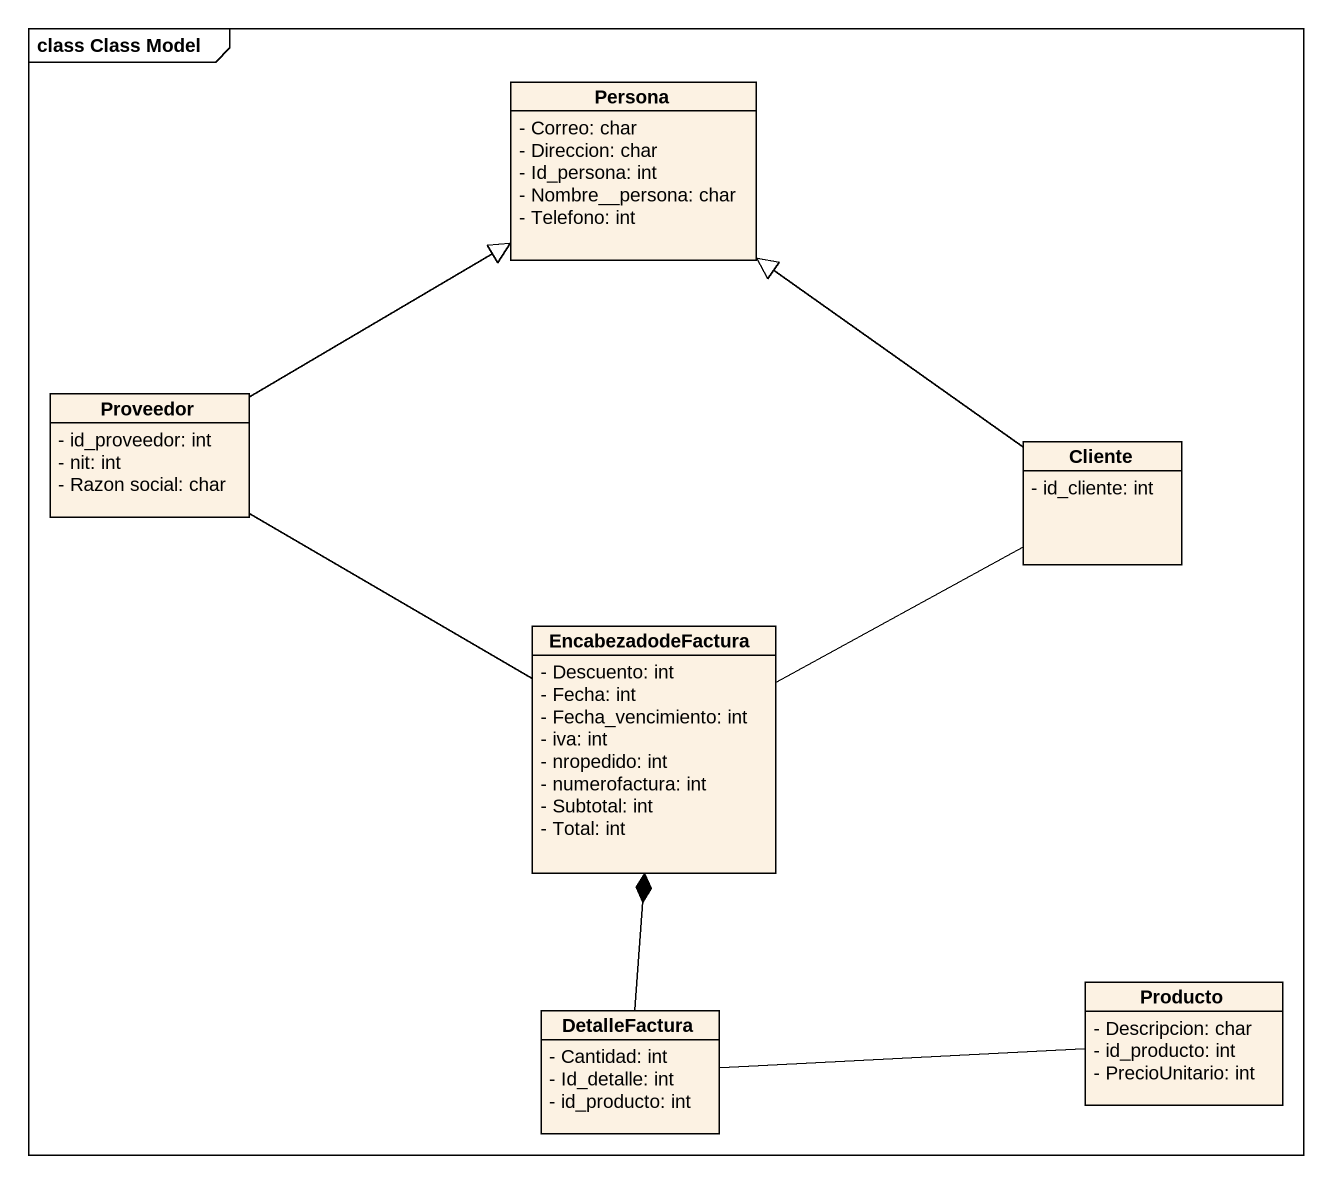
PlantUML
@startuml
mainframe class Class Model
hide circle
hide empty members
skinparam classAttributeIconSize 0
class Persona {
  - Correo: char
  - Direccion: char
  - Id_persona: int
  - Nombre__persona: char
  - Telefono: int
}
class Proveedor {
  - id_proveedor: int
  - nit: int
  - Razon social: char
}
class Cliente {
  - id_cliente: int
}
class EncabezadodeFactura {
  - Descuento: int
  - Fecha: int
  - Fecha_vencimiento: int
  - iva: int
  - nropedido: int
  - numerofactura: int
  - Subtotal: int
  - Total: int
}
class Producto {
  - Descripcion: char
  - id_producto: int
  - PrecioUnitario: int
}
class DetalleFactura {
  - Cantidad: int
  - Id_detalle: int
  - id_producto: int
}
Proveedor -right-|> Persona
Proveedor -right- EncabezadodeFactura
Cliente -up-|> Persona
EncabezadodeFactura -right- Cliente
DetalleFactura -up-* EncabezadodeFactura
DetalleFactura -right- Producto
@enduml
